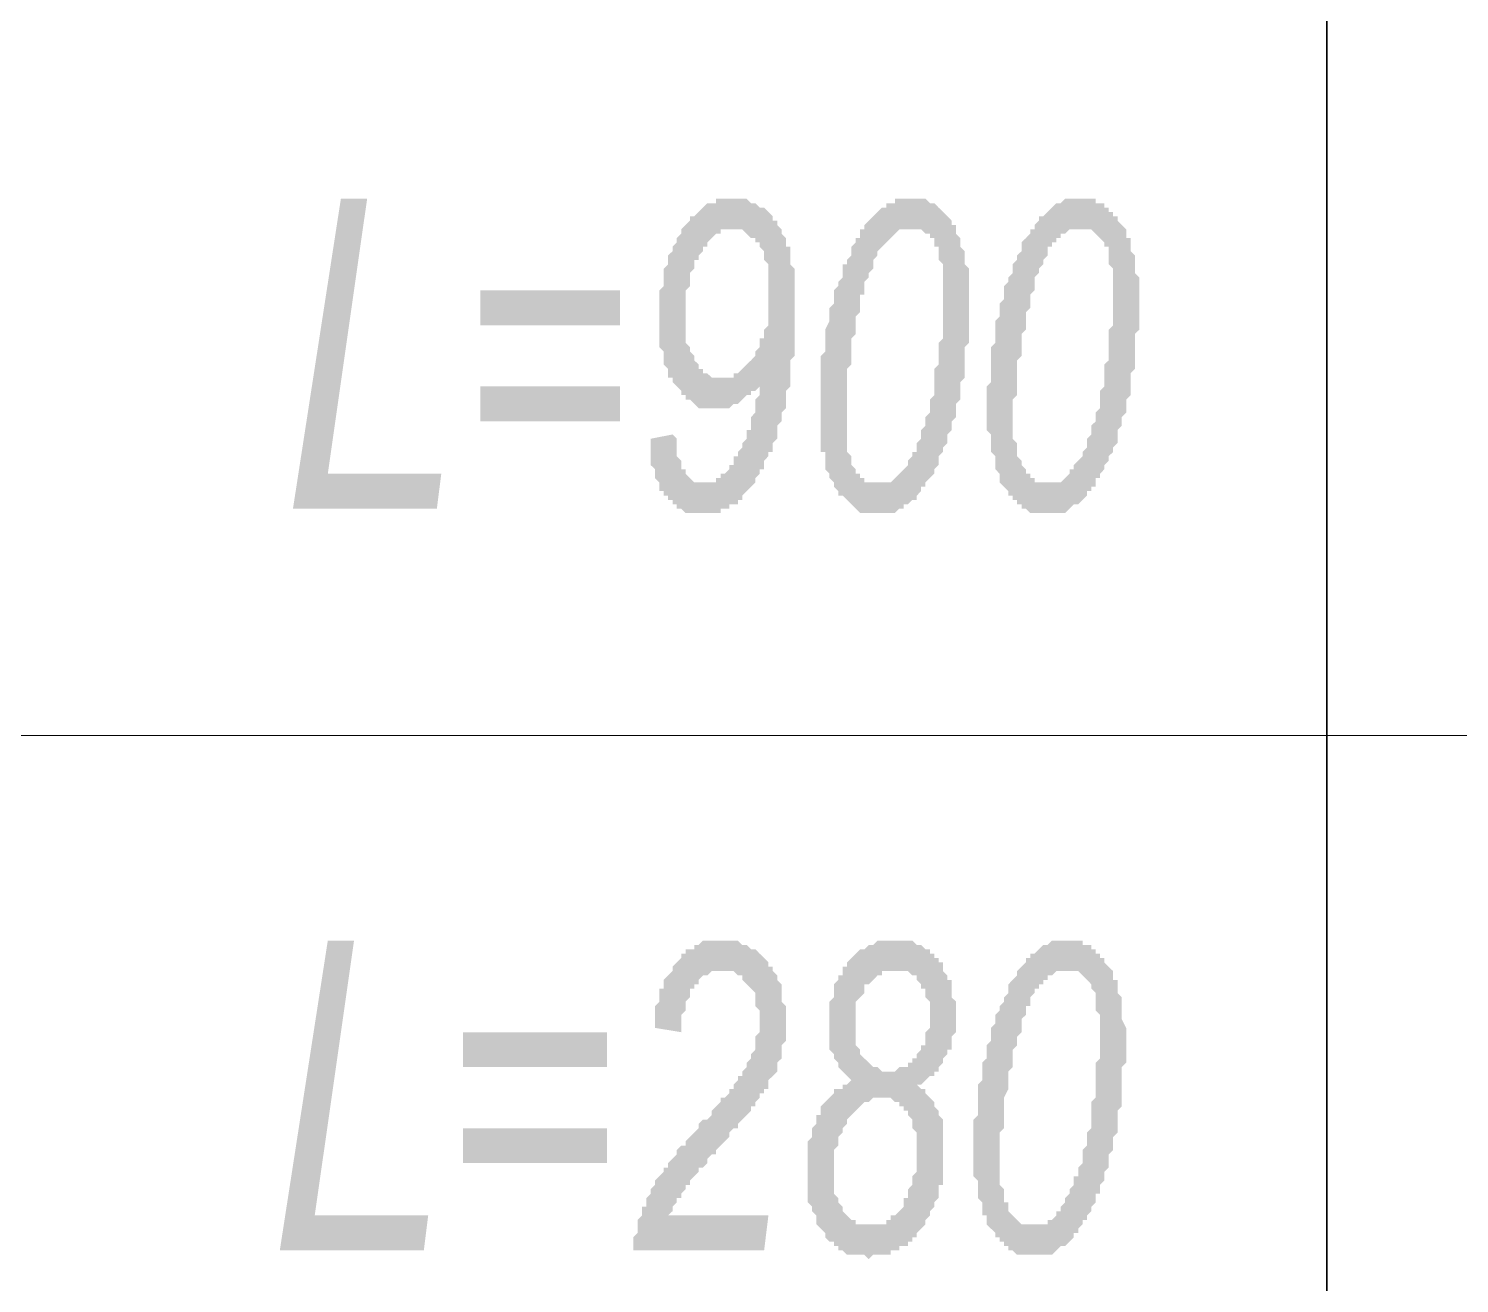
# Model space of a CAD drawing. Header units: millimetres. Extents: x 1372 to 666090, y 1285 to 31551.
# Drawn here: x 632394 to 633762, y 23000 to 24200 of the extents above; entities that cross this region are included whole.
import ezdxf

# ---------------------------------------------------------------- set-up
doc = ezdxf.new("R2010")
doc.units = ezdxf.units.MM
doc.layers.add('PDF _0', color=7, linetype='Continuous')
doc.layers.add('PDF _75-АЗ Штамп', color=7, linetype='Continuous')

msp = doc.modelspace()

# ---------------------------------------------------------------- hatches: boundary and pattern name
at = {"layer": 'PDF _75-АЗ Штамп', "transparency": 33554559}
for points in [[(632647, 23741.1), (632692.8, 24037.3), (632717.9, 24037.3), (632680.3, 23774.5), (632788.8, 23774.5), (632784.6, 23741.1)], [(632634.4, 23032), (632680.3, 23328.2), (632705.4, 23328.2), (632667.8, 23065.4), (632776.3, 23065.4), (632772.1, 23032)], [(632972.3, 23032), (632972.3, 23036.2), (632972.3, 23040.3), (632972.3, 23044.5), (632976.5, 23048.7), (632976.5, 23052.8), (632976.5, 23057), (632976.5, 23061.2), (632980.7, 23065.4), (632980.7, 23065.4), (632980.7, 23069.5), (632980.7, 23073.7), (632984.8, 23073.7), (632984.8, 23077.9), (632984.8, 23082), (632989, 23086.2), (632989, 23090.4), (632989, 23090.4), (632993.2, 23094.6), (632993.2, 23098.7), (632997.4, 23102.9), (632997.4, 23102.9), (633001.5, 23107.1), (633001.5, 23111.2), (633001.5, 23111.2), (633005.7, 23111.2), (633005.7, 23115.4), (633005.7, 23115.4), (633009.9, 23119.6), (633009.9, 23119.6), (633014, 23123.8), (633014, 23123.8), (633014, 23127.9), (633018.2, 23132.1), (633022.4, 23132.1), (633022.4, 23136.3), (633026.6, 23140.4), (633026.6, 23140.4), (633030.7, 23144.6), (633034.9, 23148.8), (633034.9, 23153), (633039.1, 23157.1), (633043.2, 23157.1), (633047.4, 23161.3), (633047.4, 23165.5), (633047.4, 23165.5), (633051.6, 23169.6), (633055.8, 23173.8), (633055.8, 23178), (633059.9, 23178), (633064.1, 23182.2), (633064.1, 23186.3), (633068.3, 23186.3), (633068.3, 23190.5), (633068.3, 23190.5), (633072.4, 23194.7), (633072.4, 23194.7), (633072.4, 23198.8), (633076.6, 23198.8), (633076.6, 23203), (633080.8, 23207.2), (633080.8, 23211.4), (633085, 23215.5), (633085, 23215.5), (633085, 23219.7), (633089.1, 23223.9), (633089.1, 23228), (633089.1, 23228), (633089.1, 23232.2), (633089.1, 23236.4), (633093.3, 23240.6), (633093.3, 23244.7), (633093.3, 23248.9), (633093.3, 23248.9), (633093.3, 23253.1), (633093.3, 23257.2), (633093.3, 23261.4), (633089.1, 23265.6), (633089.1, 23269.8), (633089.1, 23273.9), (633089.1, 23278.1), (633085, 23282.3), (633085, 23282.3), (633080.8, 23286.4), (633080.8, 23286.4), (633076.6, 23290.6), (633076.6, 23294.8), (633072.4, 23294.8), (633072.4, 23294.8), (633068.3, 23299), (633064.1, 23299), (633064.1, 23299), (633059.9, 23299), (633055.8, 23299), (633055.8, 23299), (633051.6, 23299), (633047.4, 23299), (633047.4, 23299), (633043.2, 23294.8), (633039.1, 23294.8), (633039.1, 23294.8), (633034.9, 23290.6), (633034.9, 23286.4), (633030.7, 23286.4), (633030.7, 23282.3), (633026.6, 23282.3), (633026.6, 23278.1), (633026.6, 23273.9), (633022.4, 23269.8), (633022.4, 23269.8), (633022.4, 23265.6), (633022.4, 23261.4), (633018.2, 23257.2), (633018.2, 23253.1), (633018.2, 23248.9), (633018.2, 23244.7), (633018.2, 23240.6), (632993.2, 23244.7), (632993.2, 23248.9), (632993.2, 23253.1), (632993.2, 23257.2), (632993.2, 23261.4), (632993.2, 23265.6), (632997.4, 23269.8), (632997.4, 23273.9), (632997.4, 23278.1), (632997.4, 23282.3), (633001.5, 23282.3), (633001.5, 23286.4), (633001.5, 23290.6), (633005.7, 23294.8), (633005.7, 23294.8), (633009.9, 23299), (633009.9, 23303.1), (633009.9, 23303.1), (633014, 23307.3), (633014, 23307.3), (633018.2, 23311.5), (633018.2, 23315.6), (633022.4, 23315.6), (633022.4, 23319.8), (633026.6, 23319.8), (633030.7, 23319.8), (633030.7, 23324), (633034.9, 23324), (633034.9, 23324), (633039.1, 23328.2), (633043.2, 23328.2), (633043.2, 23328.2), (633047.4, 23328.2), (633051.6, 23328.2), (633055.8, 23328.2), (633055.8, 23328.2), (633059.9, 23328.2), (633064.1, 23328.2), (633064.1, 23328.2), (633068.3, 23328.2), (633072.4, 23328.2), (633072.4, 23328.2), (633076.6, 23324), (633080.8, 23324), (633080.8, 23324), (633085, 23319.8), (633089.1, 23319.8), (633089.1, 23319.8), (633093.3, 23315.6), (633093.3, 23315.6), (633097.5, 23311.5), (633097.5, 23311.5), (633101.6, 23307.3), (633101.6, 23303.1), (633105.8, 23303.1), (633105.8, 23299), (633110, 23294.8), (633110, 23290.6), (633110, 23290.6), (633114.2, 23286.4), (633114.2, 23282.3), (633114.2, 23278.1), (633114.2, 23273.9), (633114.2, 23269.8), (633118.3, 23265.6), (633118.3, 23261.4), (633118.3, 23257.2), (633118.3, 23253.1), (633118.3, 23248.9), (633118.3, 23248.9), (633118.3, 23244.7), (633118.3, 23240.6), (633118.3, 23236.4), (633118.3, 23236.4), (633118.3, 23232.2), (633114.2, 23228), (633114.2, 23223.9), (633114.2, 23219.7), (633114.2, 23215.5), (633110, 23211.4), (633110, 23207.2), (633110, 23203), (633105.8, 23198.8), (633105.8, 23198.8), (633101.6, 23194.7), (633101.6, 23194.7), (633101.6, 23190.5), (633101.6, 23190.5), (633101.6, 23186.3), (633097.5, 23186.3), (633097.5, 23186.3), (633097.5, 23182.2), (633093.3, 23182.2), (633093.3, 23178), (633093.3, 23178), (633089.1, 23173.8), (633089.1, 23169.6), (633085, 23169.6), (633085, 23165.5), (633080.8, 23161.3), (633080.8, 23161.3), (633076.6, 23157.1), (633072.4, 23153), (633072.4, 23148.8), (633068.3, 23148.8), (633064.1, 23144.6), (633064.1, 23140.4), (633059.9, 23136.3), (633055.8, 23132.1), (633051.6, 23127.9), (633051.6, 23123.8), (633047.4, 23123.8), (633043.2, 23119.6), (633043.2, 23115.4), (633039.1, 23111.2), (633034.9, 23111.2), (633034.9, 23107.1), (633030.7, 23102.9), (633030.7, 23102.9), (633026.6, 23098.7), (633026.6, 23098.7), (633026.6, 23094.6), (633022.4, 23094.6), (633022.4, 23090.4), (633018.2, 23086.2), (633018.2, 23082), (633014, 23082), (633014, 23077.9), (633009.9, 23073.7), (633009.9, 23069.5), (633009.9, 23069.5), (633005.7, 23065.4), (633101.6, 23065.4), (633097.5, 23032)]]:
    msp.add_hatch(color=256, dxfattribs=at).paths.add_polyline_path(points)
h = msp.add_hatch(color=256, dxfattribs=at)
h.paths.add_polyline_path([(632989, 23807.9), (633009.9, 23812), (633014, 23807.9), (633014, 23803.7), (633014, 23795.3), (633014, 23795.3), (633014, 23791.2), (633018.2, 23787), (633018.2, 23782.8), (633018.2, 23778.7), (633022.4, 23778.7), (633022.4, 23774.5), (633022.4, 23774.5), (633026.6, 23770.3), (633026.6, 23770.3), (633030.7, 23766.1), (633034.9, 23766.1), (633034.9, 23766.1), (633039.1, 23766.1), (633039.1, 23766.1), (633043.2, 23766.1), (633043.2, 23766.1), (633047.4, 23766.1), (633051.6, 23766.1), (633051.6, 23770.3), (633055.8, 23770.3), (633055.8, 23774.5), (633059.9, 23774.5), (633064.1, 23778.7), (633064.1, 23782.8), (633068.3, 23782.8), (633068.3, 23787), (633068.3, 23791.2), (633072.4, 23791.2), (633072.4, 23795.3), (633076.6, 23799.5), (633076.6, 23799.5), (633076.6, 23803.7), (633080.8, 23807.9), (633080.8, 23812), (633080.8, 23816.2), (633085, 23816.2), (633085, 23820.4), (633085, 23824.5), (633085, 23828.7), (633089.1, 23832.9), (633089.1, 23837.1), (633089.1, 23841.2), (633089.1, 23845.4), (633093.3, 23849.6), (633093.3, 23853.7), (633093.3, 23857.9), (633093.3, 23862.1), (633093.3, 23857.9), (633089.1, 23853.7), (633085, 23853.7), (633085, 23849.6), (633080.8, 23849.6), (633076.6, 23845.4), (633076.6, 23845.4), (633072.4, 23841.2), (633072.4, 23841.2), (633072.4, 23841.2), (633068.3, 23841.2), (633064.1, 23837.1), (633064.1, 23837.1), (633059.9, 23837.1), (633055.8, 23837.1), (633055.8, 23837.1), (633051.6, 23837.1), (633051.6, 23837.1), (633047.4, 23837.1), (633043.2, 23837.1), (633043.2, 23837.1), (633039.1, 23837.1), (633034.9, 23837.1), (633034.9, 23837.1), (633030.7, 23841.2), (633030.7, 23841.2), (633026.6, 23845.4), (633022.4, 23845.4), (633022.4, 23849.6), (633018.2, 23849.6), (633018.2, 23853.7), (633018.2, 23853.7), (633014, 23857.9), (633014, 23857.9), (633009.9, 23862.1), (633009.9, 23866.3), (633005.7, 23866.3), (633005.7, 23870.4), (633005.7, 23874.6), (633001.5, 23878.8), (633001.5, 23878.8), (633001.5, 23882.9), (633001.5, 23887.1), (633001.5, 23891.3), (632997.4, 23895.5), (632997.4, 23899.6), (632997.4, 23903.8), (632997.4, 23908), (632997.4, 23912.1), (632997.4, 23916.3), (632997.4, 23920.5), (632997.4, 23920.5), (632997.4, 23924.7), (632997.4, 23928.8), (632997.4, 23933), (632997.4, 23937.2), (632997.4, 23941.3), (632997.4, 23945.5), (632997.4, 23949.7), (633001.5, 23953.9), (633001.5, 23958), (633001.5, 23962.2), (633001.5, 23966.4), (633001.5, 23970.5), (633005.7, 23974.7), (633005.7, 23974.7), (633005.7, 23978.9), (633005.7, 23983.1), (633009.9, 23987.2), (633009.9, 23991.4), (633014, 23995.6), (633014, 23995.6), (633014, 23999.7), (633018.2, 24003.9), (633018.2, 24008.1), (633018.2, 24008.1), (633022.4, 24012.3), (633022.4, 24012.3), (633026.6, 24016.4), (633026.6, 24020.6), (633030.7, 24020.6), (633034.9, 24024.8), (633034.9, 24024.8), (633039.1, 24028.9), (633039.1, 24028.9), (633043.2, 24033.1), (633043.2, 24033.1), (633047.4, 24033.1), (633051.6, 24033.1), (633051.6, 24037.3), (633055.8, 24037.3), (633059.9, 24037.3), (633059.9, 24037.3), (633064.1, 24037.3), (633068.3, 24037.3), (633068.3, 24037.3), (633072.4, 24037.3), (633072.4, 24037.3), (633076.6, 24037.3), (633080.8, 24037.3), (633080.8, 24037.3), (633085, 24033.1), (633089.1, 24033.1), (633089.1, 24033.1), (633093.3, 24028.9), (633093.3, 24028.9), (633097.5, 24028.9), (633101.6, 24024.8), (633101.6, 24024.8), (633105.8, 24020.6), (633105.8, 24016.4), (633110, 24016.4), (633110, 24012.3), (633110, 24012.3), (633114.2, 24008.1), (633114.2, 24003.9), (633114.2, 24003.9), (633118.3, 23999.7), (633118.3, 23995.6), (633118.3, 23991.4), (633122.5, 23991.4), (633122.5, 23987.2), (633122.5, 23983.1), (633122.5, 23978.9), (633122.5, 23974.7), (633126.7, 23970.5), (633126.7, 23966.4), (633126.7, 23962.2), (633126.7, 23958), (633126.7, 23953.9), (633126.7, 23949.7), (633126.7, 23945.5), (633126.7, 23941.3), (633126.7, 23937.2), (633126.7, 23933), (633126.7, 23928.8), (633126.7, 23924.7), (633126.7, 23920.5), (633126.7, 23916.3), (633126.7, 23912.1), (633126.7, 23908), (633126.7, 23903.8), (633126.7, 23899.6), (633126.7, 23895.5), (633126.7, 23891.3), (633126.7, 23891.3), (633126.7, 23887.1), (633122.5, 23882.9), (633122.5, 23878.8), (633122.5, 23874.6), (633122.5, 23870.4), (633122.5, 23866.3), (633122.5, 23862.1), (633122.5, 23857.9), (633118.3, 23853.7), (633118.3, 23849.6), (633118.3, 23845.4), (633118.3, 23841.2), (633118.3, 23837.1), (633114.2, 23832.9), (633114.2, 23828.7), (633114.2, 23824.5), (633110, 23820.4), (633110, 23816.2), (633110, 23812), (633110, 23807.9), (633105.8, 23803.7), (633105.8, 23799.5), (633105.8, 23795.3), (633101.6, 23795.3), (633101.6, 23791.2), (633097.5, 23787), (633097.5, 23782.8), (633097.5, 23778.7), (633093.3, 23778.7), (633093.3, 23774.5), (633089.1, 23770.3), (633089.1, 23770.3), (633089.1, 23766.1), (633085, 23762), (633085, 23762), (633080.8, 23757.8), (633080.8, 23757.8), (633080.8, 23757.8), (633076.6, 23753.6), (633076.6, 23749.5), (633072.4, 23749.5), (633072.4, 23745.3), (633068.3, 23745.3), (633064.1, 23745.3), (633064.1, 23741.1), (633059.9, 23741.1), (633055.8, 23741.1), (633055.8, 23736.9), (633051.6, 23736.9), (633051.6, 23736.9), (633047.4, 23736.9), (633043.2, 23736.9), (633039.1, 23736.9), (633039.1, 23736.9), (633039.1, 23736.9), (633034.9, 23736.9), (633030.7, 23736.9), (633030.7, 23736.9), (633026.6, 23736.9), (633022.4, 23736.9), (633022.4, 23736.9), (633018.2, 23741.1), (633014, 23741.1), (633014, 23745.3), (633009.9, 23745.3), (633009.9, 23749.5), (633005.7, 23749.5), (633005.7, 23753.6), (633001.5, 23753.6), (633001.5, 23757.8), (632997.4, 23757.8), (632997.4, 23762), (632997.4, 23766.1), (632993.2, 23770.3), (632993.2, 23774.5), (632993.2, 23774.5), (632993.2, 23778.7), (632989, 23782.8), (632989, 23787), (632989, 23791.2), (632989, 23795.3), (632989, 23799.5), (632989, 23803.7), (632989, 23807.9)], flags=0)
h.paths.add_polyline_path([(633022.4, 23924.7), (633022.4, 23920.5), (633022.4, 23916.3), (633022.4, 23912.1), (633022.4, 23908), (633022.4, 23903.8), (633022.4, 23899.6), (633026.6, 23895.5), (633026.6, 23891.3), (633026.6, 23891.3), (633030.7, 23887.1), (633030.7, 23882.9), (633030.7, 23882.9), (633034.9, 23878.8), (633034.9, 23874.6), (633039.1, 23874.6), (633039.1, 23870.4), (633043.2, 23870.4), (633047.4, 23866.3), (633047.4, 23866.3), (633051.6, 23866.3), (633055.8, 23866.3), (633055.8, 23866.3), (633055.8, 23866.3), (633059.9, 23866.3), (633064.1, 23866.3), (633064.1, 23866.3), (633068.3, 23866.3), (633068.3, 23870.4), (633072.4, 23870.4), (633076.6, 23874.6), (633076.6, 23874.6), (633080.8, 23878.8), (633080.8, 23878.8), (633085, 23882.9), (633085, 23882.9), (633089.1, 23887.1), (633089.1, 23891.3), (633093.3, 23895.5), (633093.3, 23899.6), (633093.3, 23903.8), (633097.5, 23903.8), (633097.5, 23908), (633097.5, 23912.1), (633101.6, 23916.3), (633101.6, 23920.5), (633101.6, 23924.7), (633101.6, 23928.8), (633101.6, 23933), (633101.6, 23937.2), (633101.6, 23941.3), (633101.6, 23945.5), (633101.6, 23949.7), (633101.6, 23953.9), (633101.6, 23958), (633101.6, 23962.2), (633101.6, 23966.4), (633101.6, 23970.5), (633101.6, 23970.5), (633101.6, 23974.7), (633097.5, 23978.9), (633097.5, 23983.1), (633097.5, 23987.2), (633093.3, 23991.4), (633093.3, 23995.6), (633089.1, 23995.6), (633089.1, 23999.7), (633085, 23999.7), (633085, 23999.7), (633080.8, 24003.9), (633080.8, 24003.9), (633076.6, 24008.1), (633072.4, 24008.1), (633072.4, 24008.1), (633068.3, 24008.1), (633068.3, 24008.1), (633064.1, 24008.1), (633064.1, 24008.1), (633059.9, 24008.1), (633055.8, 24008.1), (633055.8, 24003.9), (633051.6, 24003.9), (633051.6, 24003.9), (633047.4, 23999.7), (633047.4, 23999.7), (633043.2, 23995.6), (633043.2, 23991.4), (633039.1, 23991.4), (633039.1, 23987.2), (633034.9, 23983.1), (633034.9, 23983.1), (633034.9, 23978.9), (633030.7, 23978.9), (633030.7, 23974.7), (633030.7, 23970.5), (633026.6, 23966.4), (633026.6, 23962.2), (633026.6, 23958), (633026.6, 23953.9), (633022.4, 23949.7), (633022.4, 23945.5), (633022.4, 23941.3), (633022.4, 23937.2), (633022.4, 23933), (633022.4, 23928.8), (633022.4, 23924.7), (633022.4, 23924.7)], flags=0)
h = msp.add_hatch(color=256, dxfattribs=at)
h.paths.add_polyline_path([(633151.7, 23837.1), (633151.7, 23841.2), (633151.7, 23845.4), (633151.7, 23849.6), (633151.7, 23853.7), (633151.7, 23857.9), (633151.7, 23862.1), (633151.7, 23866.3), (633151.7, 23870.4), (633151.7, 23874.6), (633151.7, 23878.8), (633151.7, 23882.9), (633151.7, 23887.1), (633155.9, 23891.3), (633155.9, 23895.5), (633155.9, 23899.6), (633155.9, 23903.8), (633155.9, 23908), (633155.9, 23912.1), (633155.9, 23912.1), (633160, 23920.5), (633160, 23924.7), (633160, 23928.8), (633160, 23933), (633164.2, 23937.2), (633164.2, 23941.3), (633164.2, 23945.5), (633164.2, 23949.7), (633168.4, 23953.9), (633168.4, 23958), (633168.4, 23958), (633172.6, 23962.2), (633172.6, 23966.4), (633172.6, 23970.5), (633172.6, 23974.7), (633176.7, 23974.7), (633176.7, 23974.7), (633176.7, 23978.9), (633180.9, 23983.1), (633180.9, 23987.2), (633180.9, 23991.4), (633185.1, 23995.6), (633185.1, 23999.7), (633189.2, 23999.7), (633189.2, 24003.9), (633189.2, 24008.1), (633193.4, 24008.1), (633193.4, 24012.3), (633193.4, 24012.3), (633197.6, 24016.4), (633201.8, 24020.6), (633201.8, 24020.6), (633205.9, 24024.8), (633205.9, 24024.8), (633210.1, 24028.9), (633214.3, 24028.9), (633214.3, 24033.1), (633214.3, 24033.1), (633218.4, 24033.1), (633222.6, 24033.1), (633222.6, 24037.3), (633226.8, 24037.3), (633231, 24037.3), (633231, 24037.3), (633235.1, 24037.3), (633239.3, 24037.3), (633239.3, 24037.3), (633243.5, 24037.3), (633247.6, 24037.3), (633247.6, 24037.3), (633251.8, 24037.3), (633256, 24033.1), (633256, 24033.1), (633260.2, 24033.1), (633264.3, 24028.9), (633264.3, 24028.9), (633268.5, 24024.8), (633268.5, 24024.8), (633272.7, 24020.6), (633272.7, 24020.6), (633276.8, 24016.4), (633276.8, 24012.3), (633281, 24012.3), (633281, 24008.1), (633281, 24003.9), (633285.2, 23999.7), (633285.2, 23999.7), (633285.2, 23995.6), (633285.2, 23991.4), (633289.4, 23987.2), (633289.4, 23983.1), (633289.4, 23978.9), (633289.4, 23978.9), (633289.4, 23974.7), (633293.5, 23970.5), (633293.5, 23966.4), (633293.5, 23962.2), (633293.5, 23953.9), (633293.5, 23949.7), (633293.5, 23945.5), (633293.5, 23941.3), (633293.5, 23941.3), (633293.5, 23937.2), (633293.5, 23933), (633293.5, 23928.8), (633293.5, 23924.7), (633293.5, 23920.5), (633293.5, 23916.3), (633293.5, 23912.1), (633293.5, 23908), (633293.5, 23903.8), (633293.5, 23899.6), (633289.4, 23895.5), (633289.4, 23891.3), (633289.4, 23887.1), (633289.4, 23882.9), (633289.4, 23878.8), (633289.4, 23874.6), (633289.4, 23870.4), (633289.4, 23866.3), (633285.2, 23862.1), (633285.2, 23857.9), (633285.2, 23853.7), (633285.2, 23849.6), (633285.2, 23845.4), (633281, 23841.2), (633281, 23841.2), (633281, 23837.1), (633281, 23832.9), (633281, 23828.7), (633276.8, 23824.5), (633276.8, 23820.4), (633276.8, 23816.2), (633272.7, 23812), (633272.7, 23807.9), (633272.7, 23803.7), (633268.5, 23799.5), (633268.5, 23795.3), (633268.5, 23795.3), (633264.3, 23791.2), (633264.3, 23787), (633264.3, 23782.8), (633260.2, 23778.7), (633260.2, 23778.7), (633260.2, 23774.5), (633256, 23770.3), (633256, 23770.3), (633251.8, 23766.1), (633251.8, 23762), (633247.6, 23762), (633247.6, 23757.8), (633247.6, 23757.8), (633243.5, 23753.6), (633243.5, 23749.5), (633239.3, 23749.5), (633235.1, 23745.3), (633235.1, 23745.3), (633231, 23745.3), (633231, 23741.1), (633226.8, 23741.1), (633222.6, 23736.9), (633222.6, 23736.9), (633218.4, 23736.9), (633214.3, 23736.9), (633214.3, 23736.9), (633210.1, 23736.9), (633205.9, 23736.9), (633205.9, 23736.9), (633201.8, 23736.9), (633201.8, 23736.9), (633197.6, 23736.9), (633193.4, 23736.9), (633193.4, 23736.9), (633189.2, 23736.9), (633185.1, 23741.1), (633185.1, 23741.1), (633180.9, 23745.3), (633180.9, 23745.3), (633176.7, 23749.5), (633176.7, 23749.5), (633172.6, 23753.6), (633168.4, 23753.6), (633168.4, 23757.8), (633164.2, 23762), (633164.2, 23762), (633164.2, 23766.1), (633160, 23770.3), (633160, 23774.5), (633160, 23774.5), (633155.9, 23778.7), (633155.9, 23782.8), (633155.9, 23787), (633155.9, 23791.2), (633155.9, 23795.3), (633151.7, 23795.3), (633151.7, 23799.5), (633151.7, 23803.7), (633151.7, 23807.9), (633151.7, 23812), (633151.7, 23816.2), (633151.7, 23824.5), (633151.7, 23828.7), (633151.7, 23832.9), (633151.7, 23837.1), (633151.7, 23837.1)], flags=0)
h.paths.add_polyline_path([(633176.7, 23828.7), (633176.7, 23824.5), (633176.7, 23820.4), (633176.7, 23812), (633176.7, 23807.9), (633176.7, 23803.7), (633176.7, 23799.5), (633176.7, 23799.5), (633176.7, 23795.3), (633180.9, 23791.2), (633180.9, 23787), (633180.9, 23787), (633180.9, 23782.8), (633185.1, 23778.7), (633185.1, 23774.5), (633189.2, 23774.5), (633189.2, 23770.3), (633193.4, 23770.3), (633193.4, 23766.1), (633197.6, 23766.1), (633201.8, 23766.1), (633201.8, 23766.1), (633205.9, 23766.1), (633205.9, 23766.1), (633210.1, 23766.1), (633210.1, 23766.1), (633214.3, 23766.1), (633218.4, 23766.1), (633218.4, 23766.1), (633222.6, 23770.3), (633222.6, 23770.3), (633226.8, 23774.5), (633231, 23778.7), (633231, 23778.7), (633235.1, 23782.8), (633235.1, 23782.8), (633235.1, 23787), (633235.1, 23787), (633239.3, 23791.2), (633239.3, 23795.3), (633243.5, 23795.3), (633243.5, 23799.5), (633243.5, 23803.7), (633247.6, 23807.9), (633247.6, 23812), (633247.6, 23812), (633247.6, 23816.2), (633251.8, 23820.4), (633251.8, 23824.5), (633251.8, 23828.7), (633256, 23832.9), (633256, 23837.1), (633256, 23841.2), (633256, 23845.4), (633260.2, 23849.6), (633260.2, 23853.7), (633260.2, 23857.9), (633260.2, 23862.1), (633260.2, 23866.3), (633260.2, 23874.6), (633264.3, 23878.8), (633264.3, 23882.9), (633264.3, 23887.1), (633264.3, 23891.3), (633264.3, 23895.5), (633264.3, 23899.6), (633268.5, 23903.8), (633268.5, 23908), (633268.5, 23912.1), (633268.5, 23916.3), (633268.5, 23920.5), (633268.5, 23924.7), (633268.5, 23928.8), (633268.5, 23933), (633268.5, 23937.2), (633268.5, 23937.2), (633268.5, 23941.3), (633268.5, 23945.5), (633268.5, 23949.7), (633268.5, 23953.9), (633268.5, 23958), (633268.5, 23962.2), (633268.5, 23966.4), (633268.5, 23970.5), (633268.5, 23974.7), (633264.3, 23978.9), (633264.3, 23983.1), (633264.3, 23987.2), (633264.3, 23991.4), (633260.2, 23991.4), (633260.2, 23995.6), (633260.2, 23999.7), (633256, 23999.7), (633256, 24003.9), (633251.8, 24003.9), (633247.6, 24008.1), (633247.6, 24008.1), (633243.5, 24008.1), (633243.5, 24008.1), (633239.3, 24008.1), (633239.3, 24008.1), (633235.1, 24008.1), (633231, 24008.1), (633231, 24008.1), (633226.8, 24008.1), (633222.6, 24003.9), (633222.6, 24003.9), (633218.4, 23999.7), (633218.4, 23999.7), (633214.3, 23995.6), (633214.3, 23995.6), (633210.1, 23991.4), (633210.1, 23991.4), (633205.9, 23987.2), (633205.9, 23983.1), (633201.8, 23978.9), (633201.8, 23974.7), (633201.8, 23974.7), (633201.8, 23970.5), (633197.6, 23966.4), (633197.6, 23966.4), (633197.6, 23962.2), (633193.4, 23958), (633193.4, 23953.9), (633193.4, 23949.7), (633193.4, 23945.5), (633189.2, 23945.5), (633189.2, 23941.3), (633189.2, 23937.2), (633189.2, 23933), (633189.2, 23928.8), (633185.1, 23924.7), (633185.1, 23916.3), (633185.1, 23912.1), (633185.1, 23908), (633180.9, 23903.8), (633180.9, 23899.6), (633180.9, 23895.5), (633180.9, 23887.1), (633180.9, 23882.9), (633180.9, 23878.8), (633176.7, 23874.6), (633176.7, 23870.4), (633176.7, 23866.3), (633176.7, 23862.1), (633176.7, 23857.9), (633176.7, 23853.7), (633176.7, 23849.6), (633176.7, 23845.4), (633176.7, 23841.2), (633176.7, 23837.1), (633176.7, 23837.1), (633176.7, 23832.9), (633176.7, 23828.7), (633176.7, 23828.7)], flags=0)
h = msp.add_hatch(color=256, dxfattribs=at)
h.paths.add_polyline_path([(633310.2, 23837.1), (633310.2, 23841.2), (633310.2, 23845.4), (633310.2, 23849.6), (633310.2, 23853.7), (633310.2, 23857.9), (633314.4, 23862.1), (633314.4, 23866.3), (633314.4, 23870.4), (633314.4, 23874.6), (633314.4, 23878.8), (633314.4, 23882.9), (633314.4, 23887.1), (633314.4, 23891.3), (633314.4, 23895.5), (633318.6, 23899.6), (633318.6, 23903.8), (633318.6, 23908), (633318.6, 23912.1), (633318.6, 23912.1), (633318.6, 23920.5), (633322.7, 23924.7), (633322.7, 23928.8), (633322.7, 23933), (633322.7, 23937.2), (633326.9, 23941.3), (633326.9, 23945.5), (633326.9, 23949.7), (633326.9, 23953.9), (633331.1, 23958), (633331.1, 23958), (633331.1, 23962.2), (633335.2, 23966.4), (633335.2, 23970.5), (633335.2, 23974.7), (633335.2, 23974.7), (633335.2, 23974.7), (633339.4, 23978.9), (633339.4, 23983.1), (633343.6, 23987.2), (633343.6, 23991.4), (633343.6, 23995.6), (633347.8, 23999.7), (633347.8, 23999.7), (633351.9, 24003.9), (633351.9, 24008.1), (633356.1, 24008.1), (633356.1, 24012.3), (633356.1, 24012.3), (633360.3, 24016.4), (633360.3, 24020.6), (633364.4, 24020.6), (633368.6, 24024.8), (633368.6, 24024.8), (633372.8, 24028.9), (633372.8, 24028.9), (633377, 24033.1), (633377, 24033.1), (633381.1, 24033.1), (633381.1, 24033.1), (633385.3, 24037.3), (633389.5, 24037.3), (633389.5, 24037.3), (633393.6, 24037.3), (633397.8, 24037.3), (633397.8, 24037.3), (633402, 24037.3), (633406.2, 24037.3), (633406.2, 24037.3), (633410.3, 24037.3), (633414.5, 24037.3), (633414.5, 24033.1), (633418.7, 24033.1), (633422.8, 24033.1), (633422.8, 24028.9), (633427, 24028.9), (633427, 24024.8), (633431.2, 24024.8), (633431.2, 24020.6), (633435.4, 24020.6), (633435.4, 24016.4), (633439.5, 24012.3), (633439.5, 24012.3), (633443.7, 24008.1), (633443.7, 24003.9), (633443.7, 23999.7), (633447.9, 23999.7), (633447.9, 23995.6), (633447.9, 23991.4), (633447.9, 23987.2), (633452, 23983.1), (633452, 23978.9), (633452, 23978.9), (633452, 23974.7), (633452, 23970.5), (633452, 23966.4), (633456.2, 23962.2), (633456.2, 23953.9), (633456.2, 23949.7), (633456.2, 23945.5), (633456.2, 23941.3), (633456.2, 23941.3), (633456.2, 23937.2), (633456.2, 23933), (633456.2, 23928.8), (633456.2, 23924.7), (633456.2, 23920.5), (633456.2, 23916.3), (633456.2, 23912.1), (633452, 23908), (633452, 23903.8), (633452, 23899.6), (633452, 23895.5), (633452, 23891.3), (633452, 23887.1), (633452, 23882.9), (633452, 23878.8), (633452, 23874.6), (633447.9, 23870.4), (633447.9, 23866.3), (633447.9, 23862.1), (633447.9, 23857.9), (633447.9, 23853.7), (633447.9, 23849.6), (633443.7, 23845.4), (633443.7, 23841.2), (633443.7, 23841.2), (633443.7, 23837.1), (633443.7, 23832.9), (633439.5, 23828.7), (633439.5, 23824.5), (633439.5, 23820.4), (633435.4, 23816.2), (633435.4, 23812), (633435.4, 23807.9), (633435.4, 23803.7), (633431.2, 23799.5), (633431.2, 23795.3), (633431.2, 23795.3), (633427, 23791.2), (633427, 23787), (633422.8, 23782.8), (633422.8, 23778.7), (633422.8, 23778.7), (633418.7, 23774.5), (633418.7, 23770.3), (633414.5, 23770.3), (633414.5, 23766.1), (633414.5, 23762), (633410.3, 23762), (633410.3, 23757.8), (633406.2, 23757.8), (633406.2, 23753.6), (633402, 23749.5), (633402, 23749.5), (633397.8, 23745.3), (633397.8, 23745.3), (633393.6, 23745.3), (633389.5, 23741.1), (633389.5, 23741.1), (633385.3, 23736.9), (633381.1, 23736.9), (633381.1, 23736.9), (633377, 23736.9), (633372.8, 23736.9), (633372.8, 23736.9), (633368.6, 23736.9), (633368.6, 23736.9), (633364.4, 23736.9), (633360.3, 23736.9), (633360.3, 23736.9), (633356.1, 23736.9), (633351.9, 23736.9), (633351.9, 23736.9), (633347.8, 23741.1), (633343.6, 23741.1), (633343.6, 23745.3), (633339.4, 23745.3), (633339.4, 23749.5), (633335.2, 23749.5), (633335.2, 23753.6), (633331.1, 23753.6), (633331.1, 23757.8), (633326.9, 23762), (633326.9, 23762), (633322.7, 23766.1), (633322.7, 23770.3), (633322.7, 23774.5), (633322.7, 23774.5), (633318.6, 23778.7), (633318.6, 23782.8), (633318.6, 23787), (633318.6, 23791.2), (633314.4, 23795.3), (633314.4, 23795.3), (633314.4, 23799.5), (633314.4, 23803.7), (633314.4, 23807.9), (633314.4, 23812), (633310.2, 23816.2), (633310.2, 23824.5), (633310.2, 23828.7), (633310.2, 23832.9), (633310.2, 23837.1), (633310.2, 23837.1)], flags=0)
h.paths.add_polyline_path([(633335.2, 23828.7), (633335.2, 23824.5), (633335.2, 23820.4), (633335.2, 23812), (633335.2, 23807.9), (633339.4, 23803.7), (633339.4, 23799.5), (633339.4, 23799.5), (633339.4, 23795.3), (633339.4, 23791.2), (633343.6, 23787), (633343.6, 23787), (633343.6, 23782.8), (633347.8, 23778.7), (633347.8, 23774.5), (633351.9, 23774.5), (633351.9, 23770.3), (633356.1, 23770.3), (633356.1, 23766.1), (633360.3, 23766.1), (633360.3, 23766.1), (633364.4, 23766.1), (633368.6, 23766.1), (633368.6, 23766.1), (633372.8, 23766.1), (633372.8, 23766.1), (633377, 23766.1), (633377, 23766.1), (633381.1, 23766.1), (633385.3, 23770.3), (633385.3, 23770.3), (633389.5, 23774.5), (633389.5, 23778.7), (633393.6, 23778.7), (633393.6, 23782.8), (633393.6, 23782.8), (633397.8, 23787), (633397.8, 23787), (633402, 23791.2), (633402, 23795.3), (633402, 23795.3), (633406.2, 23799.5), (633406.2, 23803.7), (633406.2, 23807.9), (633410.3, 23812), (633410.3, 23812), (633410.3, 23816.2), (633410.3, 23820.4), (633414.5, 23824.5), (633414.5, 23828.7), (633414.5, 23832.9), (633418.7, 23837.1), (633418.7, 23841.2), (633418.7, 23845.4), (633418.7, 23849.6), (633418.7, 23853.7), (633422.8, 23857.9), (633422.8, 23862.1), (633422.8, 23866.3), (633422.8, 23874.6), (633422.8, 23878.8), (633427, 23882.9), (633427, 23887.1), (633427, 23891.3), (633427, 23895.5), (633427, 23899.6), (633427, 23903.8), (633427, 23908), (633427, 23912.1), (633431.2, 23916.3), (633431.2, 23920.5), (633431.2, 23924.7), (633431.2, 23928.8), (633431.2, 23933), (633431.2, 23937.2), (633431.2, 23937.2), (633431.2, 23941.3), (633431.2, 23945.5), (633431.2, 23949.7), (633431.2, 23953.9), (633431.2, 23958), (633431.2, 23962.2), (633431.2, 23966.4), (633431.2, 23970.5), (633427, 23974.7), (633427, 23978.9), (633427, 23983.1), (633427, 23987.2), (633427, 23991.4), (633422.8, 23991.4), (633422.8, 23995.6), (633418.7, 23999.7), (633418.7, 23999.7), (633414.5, 24003.9), (633414.5, 24003.9), (633410.3, 24008.1), (633410.3, 24008.1), (633406.2, 24008.1), (633402, 24008.1), (633402, 24008.1), (633397.8, 24008.1), (633397.8, 24008.1), (633393.6, 24008.1), (633389.5, 24008.1), (633389.5, 24008.1), (633385.3, 24003.9), (633381.1, 24003.9), (633381.1, 23999.7), (633377, 23999.7), (633377, 23995.6), (633372.8, 23995.6), (633372.8, 23991.4), (633368.6, 23991.4), (633368.6, 23987.2), (633368.6, 23983.1), (633364.4, 23978.9), (633364.4, 23974.7), (633364.4, 23974.7), (633360.3, 23970.5), (633360.3, 23966.4), (633360.3, 23966.4), (633356.1, 23962.2), (633356.1, 23958), (633356.1, 23953.9), (633356.1, 23949.7), (633351.9, 23945.5), (633351.9, 23945.5), (633351.9, 23941.3), (633351.9, 23937.2), (633351.9, 23933), (633347.8, 23928.8), (633347.8, 23924.7), (633347.8, 23916.3), (633347.8, 23912.1), (633343.6, 23908), (633343.6, 23903.8), (633343.6, 23899.6), (633343.6, 23895.5), (633343.6, 23887.1), (633339.4, 23882.9), (633339.4, 23878.8), (633339.4, 23874.6), (633339.4, 23870.4), (633339.4, 23866.3), (633339.4, 23862.1), (633339.4, 23857.9), (633339.4, 23853.7), (633339.4, 23849.6), (633335.2, 23845.4), (633335.2, 23841.2), (633335.2, 23837.1), (633335.2, 23837.1), (633335.2, 23832.9), (633335.2, 23828.7), (633335.2, 23828.7)], flags=0)
h = msp.add_hatch(color=256, dxfattribs=at)
h.paths.add_polyline_path([(633180.9, 23194.7), (633180.9, 23194.7), (633176.7, 23198.8), (633172.6, 23203), (633172.6, 23203), (633168.4, 23207.2), (633168.4, 23211.4), (633168.4, 23211.4), (633164.2, 23215.5), (633164.2, 23219.7), (633164.2, 23219.7), (633160, 23223.9), (633160, 23228), (633160, 23232.2), (633160, 23236.4), (633160, 23240.6), (633160, 23244.7), (633160, 23248.9), (633160, 23253.1), (633160, 23257.2), (633160, 23261.4), (633160, 23265.6), (633160, 23269.8), (633160, 23269.8), (633164.2, 23273.9), (633164.2, 23278.1), (633164.2, 23282.3), (633164.2, 23286.4), (633168.4, 23290.6), (633168.4, 23294.8), (633172.6, 23294.8), (633172.6, 23299), (633172.6, 23303.1), (633176.7, 23303.1), (633176.7, 23307.3), (633180.9, 23311.5), (633180.9, 23311.5), (633185.1, 23315.6), (633185.1, 23315.6), (633189.2, 23319.8), (633189.2, 23319.8), (633193.4, 23319.8), (633197.6, 23324), (633197.6, 23324), (633201.8, 23324), (633205.9, 23328.2), (633205.9, 23328.2), (633210.1, 23328.2), (633214.3, 23328.2), (633214.3, 23328.2), (633218.4, 23328.2), (633222.6, 23328.2), (633222.6, 23328.2), (633226.8, 23328.2), (633231, 23328.2), (633235.1, 23328.2), (633235.1, 23328.2), (633239.3, 23328.2), (633243.5, 23324), (633243.5, 23324), (633247.6, 23324), (633251.8, 23319.8), (633251.8, 23319.8), (633256, 23319.8), (633256, 23315.6), (633260.2, 23315.6), (633260.2, 23311.5), (633264.3, 23311.5), (633264.3, 23307.3), (633268.5, 23307.3), (633268.5, 23303.1), (633268.5, 23299), (633272.7, 23294.8), (633272.7, 23290.6), (633276.8, 23290.6), (633276.8, 23286.4), (633276.8, 23282.3), (633276.8, 23278.1), (633276.8, 23273.9), (633281, 23269.8), (633281, 23265.6), (633281, 23261.4), (633281, 23257.2), (633281, 23257.2), (633281, 23253.1), (633281, 23248.9), (633281, 23244.7), (633281, 23240.6), (633276.8, 23236.4), (633276.8, 23232.2), (633276.8, 23228), (633276.8, 23223.9), (633272.7, 23223.9), (633272.7, 23219.7), (633272.7, 23219.7), (633268.5, 23215.5), (633268.5, 23211.4), (633268.5, 23211.4), (633264.3, 23207.2), (633264.3, 23203), (633260.2, 23203), (633260.2, 23198.8), (633256, 23198.8), (633251.8, 23194.7), (633251.8, 23194.7), (633247.6, 23190.5), (633243.5, 23190.5), (633247.6, 23186.3), (633251.8, 23186.3), (633251.8, 23182.2), (633256, 23178), (633256, 23178), (633260.2, 23173.8), (633260.2, 23169.6), (633260.2, 23169.6), (633264.3, 23165.5), (633264.3, 23161.3), (633264.3, 23161.3), (633268.5, 23157.1), (633268.5, 23153), (633268.5, 23148.8), (633268.5, 23144.6), (633268.5, 23140.4), (633268.5, 23136.3), (633268.5, 23132.1), (633268.5, 23127.9), (633268.5, 23123.8), (633268.5, 23119.6), (633268.5, 23115.4), (633268.5, 23111.2), (633268.5, 23107.1), (633268.5, 23102.9), (633268.5, 23098.7), (633268.5, 23094.6), (633264.3, 23094.6), (633264.3, 23090.4), (633264.3, 23086.2), (633264.3, 23082), (633260.2, 23077.9), (633260.2, 23073.7), (633256, 23069.5), (633256, 23069.5), (633256, 23065.4), (633251.8, 23061.2), (633251.8, 23057), (633251.8, 23057), (633247.6, 23052.8), (633247.6, 23052.8), (633243.5, 23048.7), (633243.5, 23044.5), (633239.3, 23044.5), (633239.3, 23040.3), (633235.1, 23040.3), (633235.1, 23036.2), (633231, 23036.2), (633226.8, 23036.2), (633226.8, 23032), (633222.6, 23032), (633218.4, 23032), (633218.4, 23027.8), (633214.3, 23027.8), (633210.1, 23027.8), (633210.1, 23027.8), (633205.9, 23027.8), (633201.8, 23027.8), (633201.8, 23027.8), (633197.6, 23023.6), (633193.4, 23027.8), (633189.2, 23027.8), (633189.2, 23027.8), (633185.1, 23027.8), (633180.9, 23027.8), (633180.9, 23027.8), (633176.7, 23027.8), (633172.6, 23032), (633172.6, 23032), (633168.4, 23032), (633168.4, 23036.2), (633164.2, 23036.2), (633164.2, 23040.3), (633160, 23040.3), (633155.9, 23044.5), (633155.9, 23048.7), (633155.9, 23048.7), (633151.7, 23052.8), (633151.7, 23052.8), (633147.5, 23057), (633147.5, 23061.2), (633147.5, 23065.4), (633143.4, 23069.5), (633143.4, 23069.5), (633143.4, 23073.7), (633139.2, 23077.9), (633139.2, 23082), (633139.2, 23086.2), (633139.2, 23090.4), (633139.2, 23094.6), (633139.2, 23098.7), (633139.2, 23102.9), (633139.2, 23107.1), (633139.2, 23111.2), (633139.2, 23115.4), (633139.2, 23119.6), (633139.2, 23123.8), (633139.2, 23127.9), (633139.2, 23132.1), (633139.2, 23136.3), (633143.4, 23140.4), (633143.4, 23144.6), (633143.4, 23148.8), (633143.4, 23148.8), (633147.5, 23153), (633147.5, 23157.1), (633147.5, 23161.3), (633151.7, 23161.3), (633151.7, 23165.5), (633151.7, 23169.6), (633155.9, 23173.8), (633155.9, 23173.8), (633160, 23178), (633160, 23178), (633164.2, 23182.2), (633164.2, 23186.3), (633168.4, 23186.3), (633172.6, 23186.3), (633172.6, 23190.5), (633176.7, 23190.5), (633180.9, 23194.7), (633180.9, 23194.7)], flags=0)
h.paths.add_polyline_path([(633185.1, 23244.7), (633185.1, 23240.6), (633185.1, 23236.4), (633185.1, 23232.2), (633185.1, 23232.2), (633185.1, 23228), (633189.2, 23223.9), (633189.2, 23219.7), (633193.4, 23215.5), (633193.4, 23215.5), (633193.4, 23215.5), (633197.6, 23211.4), (633197.6, 23211.4), (633201.8, 23207.2), (633205.9, 23207.2), (633205.9, 23207.2), (633210.1, 23203), (633214.3, 23203), (633214.3, 23203), (633214.3, 23203), (633218.4, 23203), (633222.6, 23203), (633226.8, 23207.2), (633226.8, 23207.2), (633231, 23207.2), (633235.1, 23207.2), (633235.1, 23211.4), (633239.3, 23211.4), (633239.3, 23215.5), (633243.5, 23215.5), (633243.5, 23219.7), (633243.5, 23219.7), (633247.6, 23223.9), (633247.6, 23228), (633251.8, 23228), (633251.8, 23232.2), (633251.8, 23236.4), (633251.8, 23240.6), (633256, 23244.7), (633256, 23248.9), (633256, 23253.1), (633256, 23257.2), (633256, 23257.2), (633256, 23261.4), (633256, 23265.6), (633256, 23269.8), (633251.8, 23273.9), (633251.8, 23278.1), (633251.8, 23282.3), (633247.6, 23282.3), (633247.6, 23286.4), (633247.6, 23286.4), (633243.5, 23290.6), (633243.5, 23294.8), (633239.3, 23294.8), (633239.3, 23294.8), (633235.1, 23299), (633231, 23299), (633231, 23299), (633226.8, 23299), (633222.6, 23299), (633222.6, 23299), (633218.4, 23299), (633218.4, 23299), (633214.3, 23299), (633210.1, 23299), (633210.1, 23294.8), (633205.9, 23294.8), (633205.9, 23294.8), (633201.8, 23290.6), (633201.8, 23290.6), (633197.6, 23286.4), (633193.4, 23286.4), (633193.4, 23282.3), (633193.4, 23278.1), (633189.2, 23273.9), (633189.2, 23273.9), (633189.2, 23273.9), (633185.1, 23269.8), (633185.1, 23265.6), (633185.1, 23261.4), (633185.1, 23257.2), (633185.1, 23253.1), (633185.1, 23248.9), (633185.1, 23244.7)], flags=0)
h.paths.add_polyline_path([(633164.2, 23102.9), (633164.2, 23098.7), (633164.2, 23094.6), (633164.2, 23090.4), (633164.2, 23086.2), (633168.4, 23082), (633168.4, 23077.9), (633168.4, 23077.9), (633168.4, 23077.9), (633172.6, 23073.7), (633172.6, 23069.5), (633176.7, 23065.4), (633176.7, 23065.4), (633180.9, 23061.2), (633180.9, 23061.2), (633185.1, 23061.2), (633185.1, 23057), (633189.2, 23057), (633189.2, 23057), (633193.4, 23057), (633197.6, 23057), (633201.8, 23057), (633201.8, 23057), (633201.8, 23057), (633205.9, 23057), (633210.1, 23057), (633210.1, 23057), (633214.3, 23057), (633214.3, 23061.2), (633218.4, 23061.2), (633218.4, 23065.4), (633222.6, 23065.4), (633226.8, 23069.5), (633226.8, 23069.5), (633231, 23073.7), (633231, 23077.9), (633231, 23082), (633235.1, 23082), (633235.1, 23086.2), (633235.1, 23090.4), (633239.3, 23094.6), (633239.3, 23098.7), (633239.3, 23102.9), (633243.5, 23107.1), (633243.5, 23107.1), (633243.5, 23111.2), (633243.5, 23115.4), (633243.5, 23119.6), (633243.5, 23123.8), (633243.5, 23127.9), (633243.5, 23132.1), (633243.5, 23136.3), (633243.5, 23140.4), (633243.5, 23144.6), (633243.5, 23144.6), (633239.3, 23148.8), (633239.3, 23153), (633239.3, 23157.1), (633235.1, 23161.3), (633235.1, 23161.3), (633235.1, 23165.5), (633231, 23165.5), (633231, 23169.6), (633226.8, 23169.6), (633226.8, 23173.8), (633222.6, 23173.8), (633222.6, 23173.8), (633218.4, 23178), (633214.3, 23178), (633210.1, 23178), (633210.1, 23178), (633205.9, 23178), (633205.9, 23178), (633201.8, 23178), (633197.6, 23173.8), (633197.6, 23173.8), (633193.4, 23173.8), (633189.2, 23169.6), (633189.2, 23169.6), (633185.1, 23165.5), (633185.1, 23165.5), (633180.9, 23161.3), (633180.9, 23161.3), (633176.7, 23157.1), (633176.7, 23157.1), (633176.7, 23153), (633172.6, 23148.8), (633172.6, 23148.8), (633172.6, 23144.6), (633168.4, 23140.4), (633168.4, 23136.3), (633168.4, 23132.1), (633168.4, 23132.1), (633164.2, 23127.9), (633164.2, 23123.8), (633164.2, 23119.6), (633164.2, 23115.4), (633164.2, 23111.2), (633164.2, 23107.1), (633164.2, 23102.9)], flags=0)
h = msp.add_hatch(color=256, dxfattribs=at)
h.paths.add_polyline_path([(633297.7, 23127.9), (633297.7, 23132.1), (633297.7, 23136.3), (633297.7, 23140.4), (633297.7, 23144.6), (633297.7, 23148.8), (633297.7, 23153), (633297.7, 23157.1), (633301.9, 23161.3), (633301.9, 23165.5), (633301.9, 23169.6), (633301.9, 23173.8), (633301.9, 23178), (633301.9, 23182.2), (633301.9, 23186.3), (633301.9, 23190.5), (633306, 23194.7), (633306, 23198.8), (633306, 23203), (633306, 23203), (633306, 23211.4), (633310.2, 23215.5), (633310.2, 23219.7), (633310.2, 23223.9), (633310.2, 23228), (633314.4, 23232.2), (633314.4, 23236.4), (633314.4, 23240.6), (633314.4, 23244.7), (633318.6, 23248.9), (633318.6, 23248.9), (633318.6, 23253.1), (633318.6, 23257.2), (633322.7, 23261.4), (633322.7, 23265.6), (633322.7, 23265.6), (633322.7, 23265.6), (633326.9, 23269.8), (633326.9, 23273.9), (633331.1, 23278.1), (633331.1, 23282.3), (633331.1, 23286.4), (633335.2, 23290.6), (633335.2, 23290.6), (633339.4, 23294.8), (633339.4, 23299), (633339.4, 23299), (633343.6, 23303.1), (633343.6, 23303.1), (633347.8, 23307.3), (633347.8, 23311.5), (633351.9, 23311.5), (633351.9, 23315.6), (633356.1, 23315.6), (633360.3, 23319.8), (633360.3, 23319.8), (633364.4, 23324), (633364.4, 23324), (633368.6, 23324), (633368.6, 23324), (633372.8, 23328.2), (633377, 23328.2), (633377, 23328.2), (633381.1, 23328.2), (633385.3, 23328.2), (633385.3, 23328.2), (633389.5, 23328.2), (633393.6, 23328.2), (633393.6, 23328.2), (633397.8, 23328.2), (633402, 23328.2), (633402, 23324), (633406.2, 23324), (633410.3, 23324), (633410.3, 23319.8), (633414.5, 23319.8), (633414.5, 23315.6), (633418.7, 23315.6), (633418.7, 23311.5), (633422.8, 23311.5), (633422.8, 23307.3), (633427, 23303.1), (633427, 23303.1), (633431.2, 23299), (633431.2, 23294.8), (633431.2, 23290.6), (633435.4, 23290.6), (633435.4, 23286.4), (633435.4, 23282.3), (633435.4, 23278.1), (633439.5, 23273.9), (633439.5, 23269.8), (633439.5, 23269.8), (633439.5, 23265.6), (633439.5, 23261.4), (633439.5, 23257.2), (633439.5, 23253.1), (633443.7, 23244.7), (633443.7, 23240.6), (633443.7, 23236.4), (633443.7, 23232.2), (633443.7, 23232.2), (633443.7, 23228), (633443.7, 23223.9), (633443.7, 23219.7), (633443.7, 23215.5), (633443.7, 23211.4), (633439.5, 23207.2), (633439.5, 23203), (633439.5, 23198.8), (633439.5, 23194.7), (633439.5, 23190.5), (633439.5, 23186.3), (633439.5, 23182.2), (633439.5, 23178), (633439.5, 23173.8), (633439.5, 23169.6), (633435.4, 23165.5), (633435.4, 23161.3), (633435.4, 23157.1), (633435.4, 23153), (633435.4, 23148.8), (633435.4, 23144.6), (633431.2, 23140.4), (633431.2, 23136.3), (633431.2, 23132.1), (633431.2, 23132.1), (633431.2, 23127.9), (633427, 23123.8), (633427, 23119.6), (633427, 23115.4), (633427, 23111.2), (633422.8, 23107.1), (633422.8, 23102.9), (633422.8, 23098.7), (633418.7, 23094.6), (633418.7, 23090.4), (633418.7, 23086.2), (633414.5, 23086.2), (633414.5, 23082), (633414.5, 23077.9), (633410.3, 23073.7), (633410.3, 23069.5), (633410.3, 23069.5), (633406.2, 23065.4), (633406.2, 23061.2), (633402, 23061.2), (633402, 23057), (633397.8, 23052.8), (633397.8, 23052.8), (633397.8, 23048.7), (633393.6, 23048.7), (633393.6, 23044.5), (633389.5, 23040.3), (633389.5, 23040.3), (633385.3, 23036.2), (633381.1, 23036.2), (633381.1, 23036.2), (633377, 23032), (633377, 23032), (633372.8, 23027.8), (633368.6, 23027.8), (633368.6, 23027.8), (633364.4, 23027.8), (633360.3, 23027.8), (633360.3, 23027.8), (633356.1, 23027.8), (633356.1, 23027.8), (633351.9, 23027.8), (633347.8, 23027.8), (633343.6, 23027.8), (633343.6, 23027.8), (633339.4, 23027.8), (633339.4, 23027.8), (633335.2, 23032), (633331.1, 23032), (633331.1, 23036.2), (633326.9, 23036.2), (633326.9, 23040.3), (633322.7, 23040.3), (633322.7, 23044.5), (633318.6, 23044.5), (633318.6, 23048.7), (633314.4, 23052.8), (633314.4, 23052.8), (633310.2, 23057), (633310.2, 23061.2), (633310.2, 23065.4), (633306, 23065.4), (633306, 23069.5), (633306, 23073.7), (633306, 23077.9), (633301.9, 23082), (633301.9, 23086.2), (633301.9, 23086.2), (633301.9, 23090.4), (633301.9, 23094.6), (633301.9, 23098.7), (633297.7, 23102.9), (633297.7, 23107.1), (633297.7, 23115.4), (633297.7, 23119.6), (633297.7, 23123.8), (633297.7, 23127.9), (633297.7, 23127.9)], flags=0)
h.paths.add_polyline_path([(633322.7, 23119.6), (633322.7, 23115.4), (633322.7, 23111.2), (633322.7, 23102.9), (633322.7, 23098.7), (633322.7, 23094.6), (633326.9, 23090.4), (633326.9, 23090.4), (633326.9, 23086.2), (633326.9, 23082), (633326.9, 23077.9), (633331.1, 23077.9), (633331.1, 23073.7), (633331.1, 23069.5), (633335.2, 23065.4), (633335.2, 23065.4), (633339.4, 23061.2), (633339.4, 23061.2), (633343.6, 23057), (633347.8, 23057), (633347.8, 23057), (633351.9, 23057), (633356.1, 23057), (633356.1, 23057), (633356.1, 23057), (633360.3, 23057), (633364.4, 23057), (633364.4, 23057), (633368.6, 23057), (633368.6, 23061.2), (633372.8, 23061.2), (633377, 23065.4), (633377, 23069.5), (633381.1, 23069.5), (633381.1, 23073.7), (633381.1, 23073.7), (633385.3, 23077.9), (633385.3, 23077.9), (633385.3, 23082), (633389.5, 23086.2), (633389.5, 23086.2), (633389.5, 23090.4), (633393.6, 23094.6), (633393.6, 23098.7), (633393.6, 23102.9), (633397.8, 23102.9), (633397.8, 23107.1), (633397.8, 23111.2), (633402, 23115.4), (633402, 23119.6), (633402, 23123.8), (633402, 23127.9), (633406.2, 23132.1), (633406.2, 23136.3), (633406.2, 23140.4), (633406.2, 23144.6), (633410.3, 23148.8), (633410.3, 23153), (633410.3, 23157.1), (633410.3, 23165.5), (633410.3, 23169.6), (633410.3, 23173.8), (633414.5, 23178), (633414.5, 23182.2), (633414.5, 23186.3), (633414.5, 23190.5), (633414.5, 23194.7), (633414.5, 23198.8), (633414.5, 23203), (633414.5, 23207.2), (633414.5, 23211.4), (633418.7, 23215.5), (633418.7, 23219.7), (633418.7, 23223.9), (633418.7, 23228), (633418.7, 23228), (633418.7, 23232.2), (633418.7, 23236.4), (633418.7, 23240.6), (633418.7, 23244.7), (633418.7, 23248.9), (633418.7, 23253.1), (633418.7, 23257.2), (633414.5, 23261.4), (633414.5, 23265.6), (633414.5, 23269.8), (633414.5, 23273.9), (633414.5, 23278.1), (633410.3, 23282.3), (633410.3, 23282.3), (633410.3, 23286.4), (633406.2, 23290.6), (633406.2, 23290.6), (633402, 23294.8), (633402, 23294.8), (633397.8, 23299), (633393.6, 23299), (633393.6, 23299), (633389.5, 23299), (633385.3, 23299), (633385.3, 23299), (633385.3, 23299), (633381.1, 23299), (633377, 23299), (633377, 23299), (633372.8, 23294.8), (633368.6, 23294.8), (633368.6, 23290.6), (633364.4, 23290.6), (633364.4, 23286.4), (633360.3, 23286.4), (633360.3, 23282.3), (633356.1, 23282.3), (633356.1, 23278.1), (633351.9, 23273.9), (633351.9, 23269.8), (633351.9, 23265.6), (633347.8, 23265.6), (633347.8, 23261.4), (633347.8, 23257.2), (633347.8, 23257.2), (633343.6, 23253.1), (633343.6, 23248.9), (633343.6, 23244.7), (633343.6, 23240.6), (633339.4, 23236.4), (633339.4, 23236.4), (633339.4, 23232.2), (633339.4, 23228), (633335.2, 23223.9), (633335.2, 23219.7), (633335.2, 23215.5), (633335.2, 23207.2), (633331.1, 23203), (633331.1, 23198.8), (633331.1, 23194.7), (633331.1, 23190.5), (633331.1, 23186.3), (633326.9, 23178), (633326.9, 23173.8), (633326.9, 23169.6), (633326.9, 23165.5), (633326.9, 23161.3), (633326.9, 23157.1), (633326.9, 23153), (633326.9, 23148.8), (633322.7, 23144.6), (633322.7, 23140.4), (633322.7, 23136.3), (633322.7, 23132.1), (633322.7, 23127.9), (633322.7, 23127.9), (633322.7, 23123.8), (633322.7, 23119.6), (633322.7, 23119.6)], flags=0)

# ---------------------------------------------------------------- linework, layer by layer
at = {"layer": 'PDF _0', "lineweight": 35}
msp.add_lwpolyline([(633635.6, 28972), (633635.6, 19565.6)], dxfattribs=at)
at = {"layer": 'PDF _0', "lineweight": 18}
msp.add_lwpolyline([(638090.6, 23524.2), (619774, 23524.2)], close=True, dxfattribs=at)
at = {"layer": 'PDF _75-АЗ Штамп', "lineweight": 9, "transparency": 33554559}
for points in [[(632959.8, 23916.3), (632826.3, 23916.3), (632959.8, 23949.7), (632826.3, 23949.7)], [(632959.8, 23824.5), (632826.3, 23824.5), (632959.8, 23857.9), (632826.3, 23857.9)]]:
    msp.add_solid(points, dxfattribs=at)
at = {"layer": 'PDF _75-АЗ Штамп', "lineweight": 25, "transparency": 33554559}
for points in [[(632947.3, 23207.2), (632809.6, 23207.2), (632947.3, 23240.6), (632809.6, 23240.6)], [(632947.3, 23115.4), (632809.6, 23115.4), (632947.3, 23148.8), (632809.6, 23148.8)]]:
    msp.add_solid(points, dxfattribs=at)

doc.saveas('drawing.dxf')
